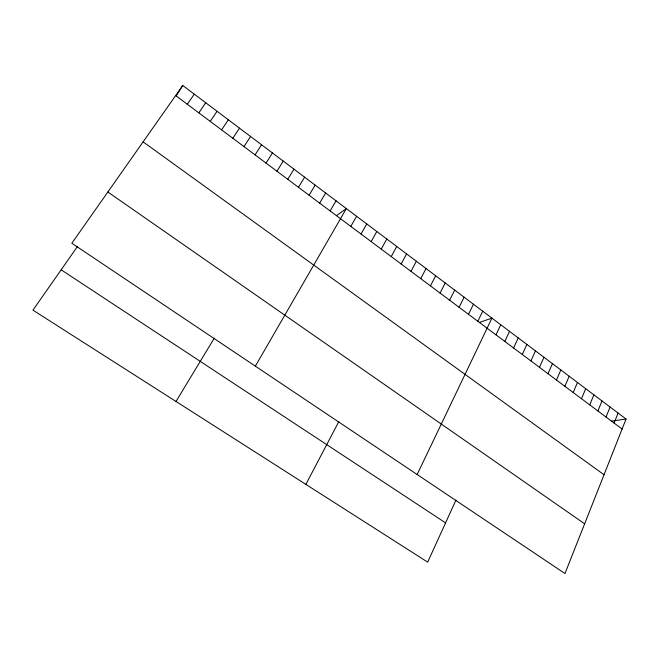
<?xml version="1.0" encoding="UTF-8"?>
<svg xmlns="http://www.w3.org/2000/svg" width="659" height="659" viewBox="0 0 659 659"><rect width="100%" height="100%" fill="white"/><g stroke="black" fill="none" stroke-linecap="round" stroke-linejoin="round"><path stroke-width="0.99" d="M626.05 419.042L564.977 573.536L71.839 243.237L182.749 85.464L626.05 419.042L611.692 421.052M614.081 423.07L618.093 413.053M606.025 417.04L610.077 407.023M597.902 410.977L602.013 400.952M589.731 404.873L593.891 394.84M581.502 398.728L585.711 388.686M573.215 392.533L577.482 382.492M564.87 386.306L569.187 376.248M556.468 380.029L560.842 369.971M548.008 373.711L552.44 363.644M539.49 367.343L543.972 357.277M530.915 360.934L535.454 350.868M522.274 354.484L526.87 344.41M455.946 500.123L427.683 562.135L32.95 310.15L77.49 246.441M513.575 347.985L518.229 337.902M504.819 341.444L509.522 331.353M495.988 334.846L500.758 324.755M417.155 474.529L491.935 318.116L479.62 322.383M477.841 321.287L482.726 311.188M468.5 314.318L473.45 304.211M459.101 307.292L464.109 297.184M449.619 300.207L454.702 290.1M440.072 293.082L445.22 282.966M430.459 285.891L435.665 275.775M420.763 278.658L426.044 268.534M305.867 484.373L338.8 421.645M411.002 271.36L416.348 261.236M401.158 264.012L406.57 253.888M391.24 256.598L396.726 246.474M381.248 249.135L386.808 239.011M371.182 241.614L376.808 231.49M361.033 234.036L366.733 223.912M350.81 226.399L356.585 216.267M255.362 366.157L346.354 208.573L336.601 215.534M330.118 210.938L336.041 200.814M319.648 203.12L325.653 192.988M309.096 195.237L315.175 185.113M176.011 401.479L214.307 338.108M298.461 187.296L304.623 177.164M287.744 179.289L293.98 169.157M276.937 171.216L283.255 161.093M176.299 95.769L182.749 85.464M266.047 163.078L272.447 152.954M255.066 154.873L261.549 144.758M243.995 146.611L250.56 136.487M232.841 138.275L239.489 128.159M221.589 129.872L228.327 119.757M210.246 121.396L217.075 111.289M198.812 112.854L205.723 102.746M187.28 104.237L194.281 94.138M61.155 269.811L445.583 522.875M107.862 192L584.632 523.814M143.11 141.85L604.031 474.735M175.656 95.555L622.096 429.05"/></g></svg>
